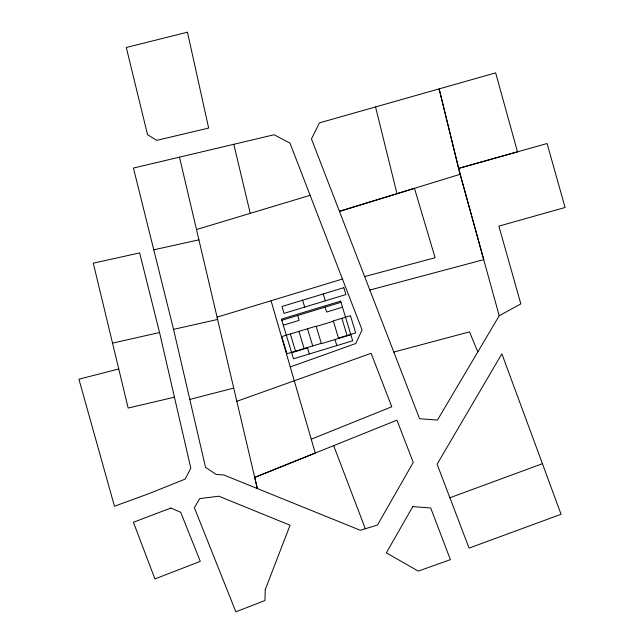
<?xml version="1.0" encoding="UTF-8"?>
<svg xmlns="http://www.w3.org/2000/svg" width="644" height="644" viewBox="0 0 644 644"><rect width="100%" height="100%" fill="white"/><g stroke="black" fill="none" stroke-linecap="round" stroke-linejoin="round"><path stroke-width="0.97" d="M499.213 315.753L437.461 420.057L419.574 418.729L311.454 138.919L319.464 122.859L495.655 72.861L517.494 151.847L458.552 168.406L499.213 315.753L520.835 303.896L498.883 226.133L565.086 207.489L547.094 143.515L458.552 168.406L439.152 88.92L460.162 174.299L483.725 259.645L369.865 290.033M311.245 439.208L391.777 406.767L371.121 353.323L236.815 401.309M179.491 157.168L257.326 488.563L254.702 477.421L396.946 420.17L413.255 462.408L377.513 524.981L360.342 530.302L223.846 474.982L216.022 474.37L205.533 467.294L173.558 329.366L133.437 168.052L274.103 134.749L289.977 143.121L362.065 329.833L355.794 343.518L290.267 366.935M254.702 477.421L315.262 453.07L271.052 300.732M449.89 497.756L542.425 463.704L561.061 514.274L469.074 548.116L437.107 464.203L501.869 353.822L542.425 463.704M460.162 174.299L339.436 211.369L414.478 188.346L435.094 257.737L364.657 276.558M217.06 317.154L342.455 279.037M281.806 320.293L340.998 302.31M283.296 325.204L299.146 320.39L297.657 315.479M342.495 307.22L326.645 312.034L325.148 307.124M316.204 326.468L333.383 321.243M321.324 343.333L286.958 353.773L281.734 336.595L316.107 326.154L321.42 343.654L350.843 334.711M338.511 338.116L355.697 332.892L350.473 315.705L333.286 320.929L338.607 338.43M291.651 352.695L307.502 347.881L309.345 353.959M196.476 229.546L310.126 195.309M393.822 352.067L469.508 331.877L477.8 351.922M189.795 399.409L233.724 388.091M118.746 368.98L78.914 379.187L114.471 506.232L148.78 493.698L185.198 479.08L190.801 468.156L159.551 332.521L139.651 252.923L93.283 263.163L128.156 408.063L174.46 397.179M112.531 343.123L159.551 332.521M173.558 329.366L217.6 319.448M153.699 249.84L198.924 239.85M333.656 445.632L365.333 528.756M341.884 318.321L347.1 335.5M323.216 293.954L325.309 300.829M334.993 339.525L336.836 345.603M302.591 300.225L304.684 307.099M307.51 328.762L312.734 345.949M298.921 331.37L304.137 348.557M290.331 333.978L295.548 351.165M375.541 106.952L396.986 193.691M233.796 144.304L250.25 213.341M265.264 589.598L264.942 600.522L235.849 611.8L194.391 507.778L199.672 498.617L218.855 496.21L290.05 525.23L265.264 589.598M412.788 506.595L386.352 552.858L418.286 571.099L450.398 559.644L430.707 507.995L412.788 506.595M170.829 508.068L133.405 522.252L154.922 578.932L200.284 561.367L180.706 512.302L170.829 508.068M343.84 287.691L281.975 306.488L284.06 313.362L345.925 294.566L343.84 287.691M340.644 301.142L281.452 319.126L293.495 358.772L352.695 340.789L340.644 301.142M187.46 32.2L126.288 47.503L147.557 134.717L156.75 140.352L208.656 128.067L187.46 32.2"/></g></svg>
